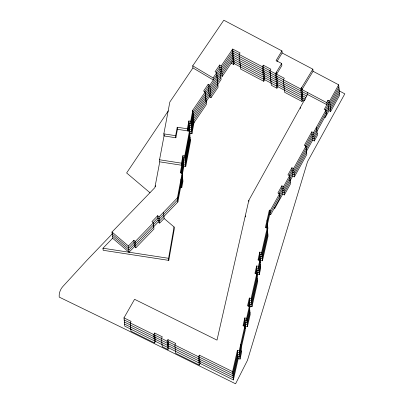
<?xml version="1.0" encoding="UTF-8"?>
<svg xmlns="http://www.w3.org/2000/svg" width="404" height="404" viewBox="0 0 404 404"><rect width="100%" height="100%" fill="white"/><g stroke="black" fill="none" stroke-linecap="round" stroke-linejoin="round"><path stroke-width="0.61" d="M164.271 134.714L159.545 159.767L159.747 161.847L154.889 187.597L111.999 232.022L112.61 238.254L102.985 248.223L103.187 250.298L168.786 260.378L168.584 258.302L174.058 226.952L164.125 218.503L163.509 212.267M168.786 260.378L174.265 229.033L174.058 226.952M276.937 61.549L282.144 52.975L281.936 50.899L223.816 20.2L192.728 65.837L192.93 67.917L169.842 102.035L163.837 133.86L164.039 135.936L175.841 137.769L175.639 135.694L177.235 127.23L187.38 128.805L187.587 130.886L189.062 123.043L190.915 123.326L192.991 112.302L205.394 94.046M175.841 137.769L177.437 129.31L177.235 127.23M187.38 128.805L188.86 120.963L190.708 121.251L191.93 133.714L190.082 133.431L188.86 120.963M188.128 131.154L189.269 125.119L191.117 125.407L193.198 114.377L205.596 96.122M188.789 130.815L189.471 127.194L191.319 127.482L193.4 116.458L205.803 98.202M190.708 121.251L192.789 110.221L205.192 91.966L203.611 91.031L208.186 84.295L209.767 85.229L210.989 97.697L209.408 96.758L208.186 84.295M189.218 131.689L189.673 129.275L191.526 129.563L193.602 118.534L206.005 100.278M184.754 155.994L182.906 155.707L183.926 166.094L185.774 166.382L184.754 155.994L189.436 131.169L177.437 129.31M189.425 133.764L189.88 131.351L191.728 131.638L193.809 120.609L206.207 102.353M189.638 133.249L184.961 158.07L183.108 157.782L180.29 172.73L182.138 173.018L182.951 181.33L181.79 187.491L180.588 187.304M189.627 135.84L190.082 133.431M189.845 135.325L185.163 160.146L183.315 159.863L180.83 173.013M190.047 137.405L185.365 162.226L183.517 161.938L181.371 173.301M190.249 139.481L185.572 164.302L183.719 164.014L182.027 172.983M185.774 166.382L190.456 141.557L189.436 131.169M191.93 133.714L194.011 122.69L192.789 110.221M159.747 161.847L181.699 165.251L181.497 163.176L182.906 155.707M153.197 224.917L158.095 219.842L159.479 221.018L177.851 202L177.442 197.844L182.138 173.018M182.118 175.659L183.926 166.094M182.34 175.094L177.649 199.919L159.277 218.943L157.893 217.761L152.99 222.841M177.851 202L182.547 177.174M181.583 185.411L182.749 179.25M262.428 260.787L261.615 252.475L259.777 252.126L260.595 260.439L262.428 260.787L268.044 236.123L267.231 227.816L265.393 227.467L269.327 210.141L270.241 210.58L270.645 214.736L269.736 214.297L269.327 210.141M269.736 214.297L266.579 228.194M307.328 92.4L307.535 94.475L248.849 200.283L217.004 340.118L134.567 299.303L123.988 317.862L124.801 326.169L131.351 329.411M232.568 371.614L199.334 355.161L200.152 363.474L233.386 379.927L232.568 371.614L237.406 350.379L239.244 350.728L240.057 359.04L238.219 358.686L237.406 350.379M244.794 317.928L245.612 326.235L247.445 326.584L246.632 318.276L244.794 317.928L243.021 325.72L244.844 326.063L245.253 330.219L239.648 354.884L237.81 354.535L232.977 375.771L199.743 359.318L198.849 360.883L168.594 345.875L167.705 347.44L155.459 341.345L154.646 333.037L162.312 336.835L161.418 338.395L162.236 346.708L167.907 349.516L168.801 347.95L167.983 339.643L175.77 343.496L174.876 345.061L175.695 353.369L199.258 365.034L200.152 363.474M249.324 298.046L250.137 306.353L251.975 306.702L251.157 298.394L249.324 298.046L247.546 305.838L249.384 306.187L250.197 314.494L247.445 326.584M256.626 265.963L257.444 274.276L259.277 274.624L258.464 266.312L256.626 265.963L254.939 273.382L256.772 273.73L257.59 282.043L251.975 306.702M259.777 252.126L258.005 259.918L259.843 260.267L260.656 268.579L259.277 274.624M243.632 325.998L244.996 320.003L246.834 320.352L249.586 308.262M248.162 306.116L249.526 300.121L251.364 300.47L256.979 275.811M255.53 273.75L256.833 268.039L258.666 268.387L260.045 262.342M258.616 260.196L259.984 254.202L261.817 254.555L267.433 229.891M265.989 227.831L269.534 212.216L270.443 212.656L279.79 195.804M244.248 326.275L245.203 322.079L247.041 322.432L249.793 310.338M248.773 306.394L249.728 302.197L251.566 302.551L257.181 277.886M256.257 273.543L257.035 270.119L258.873 270.468L260.247 264.423M259.232 260.479L260.186 256.282L262.024 256.631L267.64 231.972M239.244 350.728L244.844 326.063M246.632 318.276L249.384 306.187M251.157 298.394L256.772 273.73M258.464 266.312L259.843 260.267M261.615 252.475L267.231 227.816M244.587 327.755L245.405 324.159L247.243 324.508L249.995 312.418M249.253 307.272L249.935 304.278L251.768 304.626L257.383 279.967M256.717 274.478L257.237 272.195L259.075 272.543L260.454 266.499M259.57 261.954L260.388 258.358L262.226 258.706L267.842 234.047M267.307 227.992L267.695 226.28M245.051 328.144L239.446 352.803L237.608 352.455L232.775 373.69L199.541 357.237L198.647 358.803L168.392 343.794L167.498 345.359L155.257 339.269L154.363 340.835L130.8 329.169M233.386 379.927L238.219 358.686M245.061 328.634L245.612 326.235M249.455 309.353L250.137 306.353M256.793 277.129L257.444 274.276M259.908 263.433L260.595 260.439M267.246 231.209L267.897 228.356L267.084 220.044M241.249 350.839L239.855 356.959L238.017 356.611L233.179 377.846L199.945 361.393L199.056 362.959L175.488 351.293M240.057 359.04L241.451 352.914L240.638 344.607M313.474 132.653L311.812 131.85L312.625 140.163L314.292 140.961L313.474 132.653L325.902 110.231L324.245 109.428L328.174 102.348L329.841 103.146L338.865 86.875M326.104 112.307L313.681 134.729L312.014 133.931L305.429 145.804M270.715 79.032L276.306 81.987L277.24 80.441L301.222 93.178L302.157 91.637L326.876 104.697L326.669 102.616L327.972 100.268L329.639 101.071L330.654 111.459L328.992 110.656L327.972 100.268M281.866 185.84L282.679 194.152L284.345 194.95L283.527 186.643L281.866 185.84L277.932 192.93L279.588 193.723L279.997 197.879L270.645 214.736M291.89 167.766L292.703 176.073L294.37 176.876L293.556 168.564L291.89 167.766L287.961 174.851L289.628 175.649L290.441 183.961L284.345 194.95M311.812 131.85L304.328 145.344L305.99 146.147L306.808 154.454L294.37 176.876M329.639 101.071L338.663 84.8L313.055 71.276L312.853 69.195L282.144 52.975M278.745 193.915L282.068 187.921L283.734 188.719L289.83 177.73M289.072 175.291L292.092 169.842L293.759 170.645L306.197 148.223M325.356 109.873L328.381 104.424L330.043 105.227L339.067 88.956M270.241 210.58L279.588 193.723M283.527 186.643L289.628 175.649M293.556 168.564L305.99 146.147M279.25 195.445L282.27 189.996L283.936 190.799L290.032 179.805M289.577 176.826L292.299 171.922L293.961 172.72L306.399 150.298M305.934 147.339L312.216 136.007L313.883 136.81L326.306 114.383L325.902 110.231M325.861 111.408L328.583 106.499L330.25 107.302L339.274 91.031M279.755 196.98L282.477 192.072L284.138 192.875L290.239 181.881M289.784 178.901L292.501 173.998L294.168 174.801L306.601 152.379M306.136 149.419L312.423 138.082L314.085 138.885L317.175 133.32M326.068 113.484L328.785 108.58L330.452 109.378L339.476 93.107M282.679 194.152L274.513 208.878L274.356 207.318M289.986 180.982L292.703 176.073M306.338 151.495L312.625 140.163M328.992 110.656L325.063 117.741L324.962 116.7M314.292 140.961L317.377 135.396L316.564 127.088M330.654 111.459L339.678 95.187L338.663 84.8M123.988 317.862L131.078 321.372L130.189 322.932L131.002 331.245L154.565 342.91L153.752 334.603L154.646 333.037M154.565 342.91L155.459 341.345M167.907 349.516L167.094 341.203L167.983 339.643M199.258 365.034L198.445 356.727L199.334 355.161M276.427 72.134L277.851 86.678L276.917 88.218L271.326 85.264L269.902 70.72L270.837 69.18L263.282 65.19L264.711 79.734L263.772 81.275L240.557 69.013L239.133 54.469L240.067 52.929L232.729 49.051L221.23 65.963L222.251 76.351L220.68 75.412L217.16 80.598M263.772 81.275L262.348 66.731L263.282 65.19M281.936 50.899L276.084 60.544L281.669 63.494L281.876 65.574L275.695 75.75L270.104 72.801M276.917 88.218L275.488 73.674L281.669 63.494M301.748 87.481L302.97 99.945L302.035 101.49L284.583 92.269L283.361 79.805L284.3 78.26L276.629 74.21M302.035 101.49L300.813 89.021L312.853 69.195M313.055 71.276L301.015 91.102L283.563 81.881M168.291 110.878L126.629 172.957L149.985 192.743M221.23 65.963L219.66 65.024L215.085 71.76L216.665 72.7L218.089 87.244L210.989 97.697M216.342 72.286L219.867 67.104L221.432 68.039L232.936 51.126L239.224 54.449M192.93 67.917L213.317 80.002L213.115 77.927L216.665 72.7M204.52 92.072L208.388 86.37L209.969 87.309L217.074 76.856M216.903 73.846L220.069 69.18L221.639 70.114L233.138 53.207L239.431 56.53M209.767 85.229L216.867 74.775M205.075 93.632L208.595 88.451L210.176 89.385L217.276 78.931M216.751 76.442L220.271 71.261L221.841 72.195L233.34 55.282L239.633 58.605M205.277 95.708L208.797 90.526L210.378 91.466L217.478 81.012M217.307 78.002L220.478 73.336L222.043 74.27L233.547 57.358L262.959 72.962L263.893 71.422L270.367 74.841M205.479 97.788L208.999 92.607L210.58 93.541L217.685 83.088M205.686 99.864L209.206 94.682L210.787 95.617L217.887 85.163M217.716 82.153L220.882 77.492M222.251 76.351L233.749 59.439L240.042 62.761M205.888 101.939L209.408 96.758M217.569 84.749L221.089 79.568L219.66 65.024M194.011 122.69L206.414 104.434L205.192 91.966M230.83 62.918L233.557 64.473L234.158 63.595L232.729 49.051M112.615 233.477L86.86 260.348L63.766 285.517A21.705 20.367 -5.6 0 0 61.388 288.441A17.948 16.842 -5.6 0 0 59.499 292.951A15.115 14.185 -5.6 0 0 59.242 297.112L127.073 330.083L235.577 383.8L247.47 360.333L307.53 161.656L344.814 93.839L339.34 90.925M133.865 240.35L134.476 246.581L129.033 252.222L128.422 245.991L133.865 240.35L135.254 241.526L135.865 247.763L153.964 229.018L153.353 222.786L151.97 221.609L157.691 215.686L159.075 216.862L159.686 223.094L164.125 218.503M135.254 241.526L153.353 222.786M159.075 216.862L177.442 197.844M153.56 224.861L135.456 243.607L134.072 242.43L128.624 248.066L112.201 234.098M153.399 226.992L158.302 221.917L157.691 215.686M153.762 226.942L135.658 245.683L134.274 244.506L128.826 250.147L112.408 236.178M102.985 248.223L168.584 258.302M163.837 133.86L175.639 135.694M159.545 159.767L181.497 163.176M124.19 319.938L153.752 334.603M167.094 341.203L154.848 335.113L153.954 336.678L124.397 322.013M198.445 356.727L168.19 341.718L167.296 343.284L155.05 337.194L154.161 338.754L124.599 324.094M168.801 347.95L175.472 351.253M269.963 70.69L263.489 67.266L262.549 68.811L239.335 56.545M239.133 54.469L262.348 66.731M269.902 70.72L275.488 73.674M270.705 73.053L263.691 69.347L262.757 70.887L239.542 58.625M283.406 79.76L276.831 76.29L275.897 77.831L270.306 74.876M301.955 89.557L326.669 102.616M283.361 79.805L300.813 89.021M283.608 81.84L277.038 78.366L276.099 79.906L264.1 73.503L263.161 75.043L239.946 62.777M306.661 95.985L302.359 93.713L301.424 95.253L283.972 86.037M270.776 78.997L264.302 75.578L263.368 77.119L240.153 64.857M284.017 85.991L277.442 82.522L276.508 84.062L270.917 81.108M305.788 97.495L302.566 95.793L301.626 97.334L284.174 88.112M240.769 65.115L233.951 61.514L233.355 62.398L231.719 61.464M271.518 81.361L264.504 77.654L263.57 79.199L234.158 63.595M284.219 88.072L277.649 84.598L276.71 86.138L264.711 79.734M305.454 99.288L302.768 97.869L301.833 99.409L277.851 86.678M302.97 99.945L304.586 100.798M192.728 65.837L213.115 77.927M158.302 221.917L159.686 223.094M134.476 246.581L135.865 247.763M111.999 232.022L128.422 245.991M112.61 238.254L129.033 252.222M300.268 107.575L300.369 108.61M248.849 200.283L248.95 201.318M232.133 49.934L233.557 64.473M245.289 215.908L245.39 216.943M180.972 179.179L181.79 187.491M155.252 185.678L155.353 186.714"/></g></svg>
